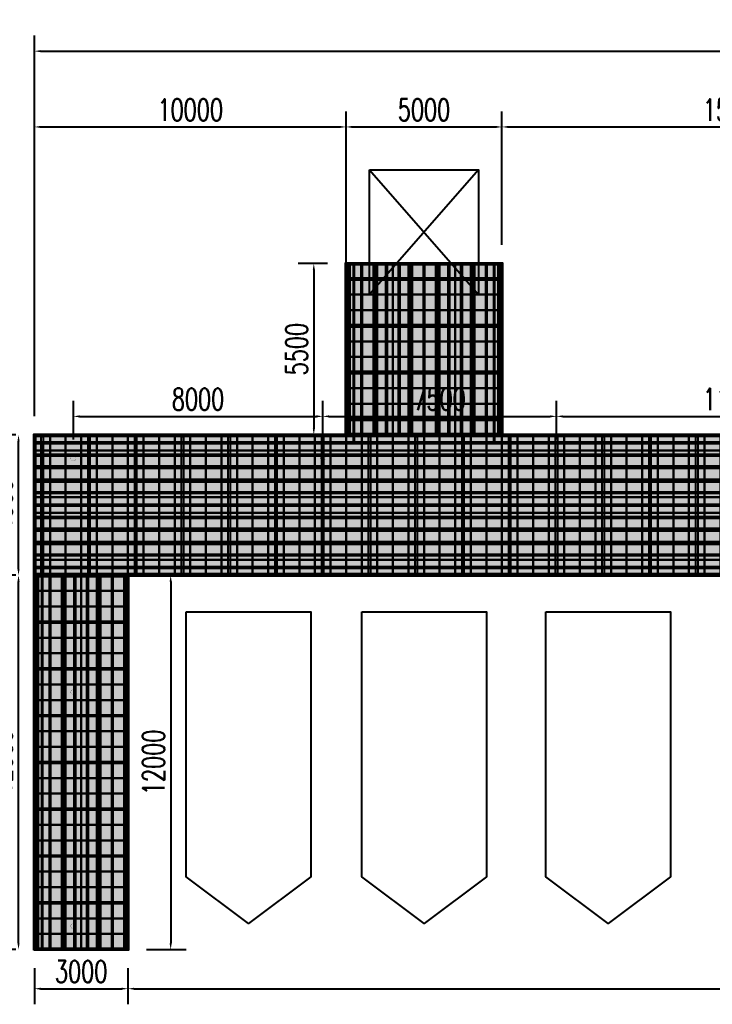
# Model space of a CAD drawing. Header units: millimetres. Extents: x -1442555 to -1309205, y 1400164 to 1531173.
# Drawn here: x -1397656 to -1375433, y 1400164 to 1431734 of the extents above; entities that cross this region are included whole.
import ezdxf

# ---------------------------------------------------------------- set-up
doc = ezdxf.new("R2010")
doc.units = ezdxf.units.MM
doc.header["$LTSCALE"] = 10
doc.layers.get('0').update_dxf_attribs({"linetype": 'CONTINUOUS'})
doc.layers.get('DEFPOINTS').update_dxf_attribs({"linetype": 'CONTINUOUS'})
for name, color, linetype in [('L-HELP_LINE辅助线1', 4, 'CONTINUOUS'), ('PUB_DIM', 3, 'CONTINUOUS'), ('W-_ANTICOLLISION防撞措施', 6, 'CONTINUOUS'), ('W-bridge approach引桥', 4, 'CONTINUOUS'), ('W-FLOAT_BOWL浮筒', 253, 'CONTINUOUS'), ('W-MOUNTING固定方式', 5, 'CONTINUOUS'), ('W-PLASTIC_RAILINGS塑木栏杆', 6, 'CONTINUOUS'), ('W-STEEL_FRAME钢架', 3, 'CONTINUOUS'), ('W-STEEL_KEEL钢龙骨', 5, 'CONTINUOUS'), ('W-WOOD_FLOOR木地板', 30, 'CONTINUOUS')]:
    doc.layers.add(name, color=color, linetype=linetype)
doc.styles.add('STANDARD_T3', font='simplex.shx', dxfattribs={"width": 0.7, "bigfont": 'gbcbig.shx'})
doc.dimstyles.new('W&&200', dxfattribs={"dimtxt": 700, "dimasz": 200, "dimexe": 500, "dimexo": 600, "dimgap": 200, "dimtad": 1, "dimdec": 0, "dimzin": 0, "dimdsep": 46, "dimtxsty": 'STANDARD_T3', "dimcen": 0.09, "dimclrd": 1, "dimclre": 1, "dimclrt": 7, "dimazin": 2, "dimtfac": 1, "dimtdec": 0, "dimtix": 1, "dimtmove": 2, "dimatfit": 3, "dimfxl": 100, "dimtolj": 1, "dimtzin": 0, "dimarcsym": 0})

# ---------------------------------------------------------------- blocks, each defined once
blk = doc.blocks.new('*U310')
at = {"layer": 'W-STEEL_FRAME钢架'}
blk.add_lwpolyline([(-1452, 30), (1452, 30), (1452, -30), (-1452, -30)], close=True, dxfattribs=at)
blk = doc.blocks.new('*U311')
at = {"layer": 'W-STEEL_FRAME钢架', "color": 0, "linetype": 'ByBlock', "lineweight": -2, "transparency": 16777216}
for p in [(0, 0), (0, -1500), (0, -3000), (0, -4500), (0, -6000), (0, -7500), (0, -9000)]:
    blk.add_blockref('*U310', p, dxfattribs=at)
blk = doc.blocks.new('*U312')
at = {"layer": 'W-STEEL_KEEL钢龙骨'}
blk.add_lwpolyline([(-20, 5952), (20, 5952), (20, -5952), (-20, -5952)], close=True, dxfattribs=at)
blk = doc.blocks.new('*U313')
at = {"layer": 'W-STEEL_KEEL钢龙骨', "color": 0, "linetype": 'ByBlock', "lineweight": -2, "transparency": 16777216}
for p in [(0, 0), (400, 0), (800, 0), (1200, 0), (1600, 0), (2000, 0), (2400, 0), (2800, 0)]:
    blk.add_blockref('*U312', p, dxfattribs=at)
blk = doc.blocks.new('*U322')
at = {"layer": 'W-STEEL_FRAME钢架'}
blk.add_lwpolyline([(-30, 2202), (30, 2202), (30, -2202), (-30, -2202)], close=True, dxfattribs=at)
blk = doc.blocks.new('*U323')
at = {"layer": 'W-STEEL_FRAME钢架', "color": 0, "linetype": 'ByBlock', "lineweight": -2, "transparency": 16777216}
for p in [(0, 0), (1500, 0), (3000, 0), (4500, 0), (6000, 0), (7500, 0), (9000, 0), (10500, 0), (12000, 0), (13500, 0), (15000, 0), (16500, 0), (18000, 0), (19500, 0), (21000, 0)]:
    blk.add_blockref('*U322', p, dxfattribs=at)
blk = doc.blocks.new('*U324')
at = {"layer": 'W-STEEL_KEEL钢龙骨'}
blk.add_lwpolyline([(-32702, 20), (-32702, -20), (32202, -20), (32202, 20)], close=True, dxfattribs=at)
blk = doc.blocks.new('*U325')
at = {"layer": 'W-STEEL_KEEL钢龙骨', "color": 0, "linetype": 'ByBlock', "lineweight": -2, "transparency": 16777216}
for p in [(0, 0), (0, -400), (0, -800), (0, -1200), (0, -1600), (0, -2000), (0, -2400), (0, -2800), (0, -3200), (0, -3600), (0, -4000)]:
    blk.add_blockref('*U324', p, dxfattribs=at)
blk = doc.blocks.new('*U336')
at = {"layer": 'W-FLOAT_BOWL浮筒'}
blk.add_lwpolyline([(-250, 250), (250, 250), (250, -250), (-250, -250)], close=True, dxfattribs=at)
blk = doc.blocks.new('*U337')
at = {"layer": 'W-FLOAT_BOWL浮筒', "color": 0, "linetype": 'ByBlock', "lineweight": -2, "transparency": 16777216}
for p in [(0, 11500), (500, 11500), (1000, 11500), (1500, 11500), (2000, 11500), (2500, 11500), (0, 11000), (500, 11000), (1000, 11000), (1500, 11000), (2000, 11000), (2500, 11000), (0, 10500), (500, 10500), (1000, 10500), (1500, 10500), (2000, 10500), (2500, 10500), (0, 10000), (500, 10000), (1000, 10000), (1500, 10000), (2000, 10000), (2500, 10000), (0, 9500), (500, 9500), (1000, 9500), (1500, 9500), (2000, 9500), (2500, 9500), (0, 9000), (500, 9000), (1000, 9000), (1500, 9000), (2000, 9000), (2500, 9000), (0, 8500), (500, 8500), (1000, 8500), (1500, 8500), (2000, 8500), (2500, 8500), (0, 8000), (500, 8000), (1000, 8000), (1500, 8000), (2000, 8000), (2500, 8000), (0, 7500), (500, 7500), (1000, 7500), (1500, 7500), (2000, 7500), (2500, 7500), (0, 7000), (500, 7000), (1000, 7000), (1500, 7000), (2000, 7000), (2500, 7000), (0, 6500), (500, 6500), (1000, 6500), (1500, 6500), (2000, 6500), (2500, 6500), (0, 6000), (500, 6000), (1000, 6000), (1500, 6000), (2000, 6000), (2500, 6000), (0, 5500), (500, 5500), (1000, 5500), (1500, 5500), (2000, 5500), (2500, 5500), (0, 5000), (500, 5000), (1000, 5000), (1500, 5000), (2000, 5000), (2500, 5000), (0, 4500), (500, 4500), (1000, 4500), (1500, 4500), (2000, 4500), (2500, 4500), (0, 4000), (500, 4000), (1000, 4000), (1500, 4000), (2000, 4000), (2500, 4000), (0, 3500), (500, 3500), (1000, 3500), (1500, 3500), (2000, 3500), (2500, 3500), (0, 3000), (500, 3000), (1000, 3000), (1500, 3000), (2000, 3000), (2500, 3000), (0, 2500), (500, 2500), (1000, 2500), (1500, 2500), (2000, 2500), (2500, 2500), (0, 2000), (500, 2000), (1000, 2000), (1500, 2000), (2000, 2000), (2500, 2000), (0, 1500), (500, 1500), (1000, 1500), (1500, 1500), (2000, 1500), (2500, 1500), (0, 1000), (500, 1000), (1000, 1000), (1500, 1000), (2000, 1000), (2500, 1000), (0, 500), (500, 500), (1000, 500), (1500, 500), (2000, 500), (2500, 500), (0, 0), (500, 0), (1000, 0), (1500, 0), (2000, 0), (2500, 0)]:
    blk.add_blockref('*U336', p, dxfattribs=at)
blk = doc.blocks.new('*U326')
at = {"layer": 'W-FLOAT_BOWL浮筒'}
blk.add_lwpolyline([(-250, 250), (250, 250), (250, -250), (-250, -250)], close=True, dxfattribs=at)
blk = doc.blocks.new('*U327')
at = {"layer": 'W-FLOAT_BOWL浮筒', "color": 0, "linetype": 'ByBlock', "lineweight": -2, "transparency": 16777216}
for p in [(0, 5000), (500, 5000), (1000, 5000), (1500, 5000), (2000, 5000), (2500, 5000), (3000, 5000), (3500, 5000), (4000, 5000), (4500, 5000), (0, 4500), (500, 4500), (1000, 4500), (1500, 4500), (2000, 4500), (2500, 4500), (3000, 4500), (3500, 4500), (4000, 4500), (4500, 4500), (0, 4000), (500, 4000), (1000, 4000), (1500, 4000), (2000, 4000), (2500, 4000), (3000, 4000), (3500, 4000), (4000, 4000), (4500, 4000), (0, 3500), (500, 3500), (1000, 3500), (1500, 3500), (2000, 3500), (2500, 3500), (3000, 3500), (3500, 3500), (4000, 3500), (4500, 3500), (0, 3000), (500, 3000), (1000, 3000), (1500, 3000), (2000, 3000), (2500, 3000), (3000, 3000), (3500, 3000), (4000, 3000), (4500, 3000), (0, 2500), (500, 2500), (1000, 2500), (1500, 2500), (2000, 2500), (2500, 2500), (3000, 2500), (3500, 2500), (4000, 2500), (4500, 2500), (0, 2000), (500, 2000), (1000, 2000), (1500, 2000), (2000, 2000), (2500, 2000), (3000, 2000), (3500, 2000), (4000, 2000), (4500, 2000), (0, 1500), (500, 1500), (1000, 1500), (1500, 1500), (2000, 1500), (2500, 1500), (3000, 1500), (3500, 1500), (4000, 1500), (4500, 1500), (0, 1000), (500, 1000), (1000, 1000), (1500, 1000), (2000, 1000), (2500, 1000), (3000, 1000), (3500, 1000), (4000, 1000), (4500, 1000), (0, 500), (500, 500), (1000, 500), (1500, 500), (2000, 500), (2500, 500), (3000, 500), (3500, 500), (4000, 500), (4500, 500), (0, 0), (500, 0), (1000, 0), (1500, 0), (2000, 0), (2500, 0), (3000, 0), (3500, 0), (4000, 0), (4500, 0)]:
    blk.add_blockref('*U326', p, dxfattribs=at)
blk = doc.blocks.new('*U338')
at = {"layer": 'W-FLOAT_BOWL浮筒'}
blk.add_lwpolyline([(-250, 250), (250, 250), (250, -250), (-250, -250)], close=True, dxfattribs=at)
blk = doc.blocks.new('*U339')
at = {"layer": 'W-FLOAT_BOWL浮筒', "color": 0, "linetype": 'ByBlock', "lineweight": -2, "transparency": 16777216}
for p in [(0, 4000), (500, 4000), (1000, 4000), (1500, 4000), (2000, 4000), (2500, 4000), (3000, 4000), (3500, 4000), (4000, 4000), (4500, 4000), (5000, 4000), (5500, 4000), (6000, 4000), (6500, 4000), (7000, 4000), (7500, 4000), (8000, 4000), (8500, 4000), (9000, 4000), (9500, 4000), (10000, 4000), (10500, 4000), (11000, 4000), (11500, 4000), (12000, 4000), (12500, 4000), (13000, 4000), (13500, 4000), (14000, 4000), (14500, 4000), (15000, 4000), (15500, 4000), (16000, 4000), (16500, 4000), (17000, 4000), (17500, 4000), (18000, 4000), (18500, 4000), (0, 3500), (500, 3500), (1000, 3500), (1500, 3500), (2000, 3500), (2500, 3500), (3000, 3500), (3500, 3500), (4000, 3500), (4500, 3500), (5000, 3500), (5500, 3500), (6000, 3500), (6500, 3500), (7000, 3500), (7500, 3500), (8000, 3500), (8500, 3500), (9000, 3500), (9500, 3500), (10000, 3500), (10500, 3500), (11000, 3500), (11500, 3500), (12000, 3500), (12500, 3500), (13000, 3500), (13500, 3500), (14000, 3500), (14500, 3500), (15000, 3500), (15500, 3500), (16000, 3500), (16500, 3500), (17000, 3500), (17500, 3500), (18000, 3500), (18500, 3500), (0, 3000), (500, 3000), (1000, 3000), (1500, 3000), (2000, 3000), (2500, 3000), (3000, 3000), (3500, 3000), (4000, 3000), (4500, 3000), (5000, 3000), (5500, 3000), (6000, 3000), (6500, 3000), (7000, 3000), (7500, 3000), (8000, 3000), (8500, 3000), (9000, 3000), (9500, 3000), (10000, 3000), (10500, 3000), (11000, 3000), (11500, 3000), (12000, 3000), (12500, 3000), (13000, 3000), (13500, 3000), (14000, 3000), (14500, 3000), (15000, 3000), (15500, 3000), (16000, 3000), (16500, 3000), (17000, 3000), (17500, 3000), (18000, 3000), (18500, 3000), (0, 2500), (500, 2500), (1000, 2500), (1500, 2500), (2000, 2500), (2500, 2500), (3000, 2500), (3500, 2500), (4000, 2500), (4500, 2500), (5000, 2500), (5500, 2500), (6000, 2500), (6500, 2500), (7000, 2500), (7500, 2500), (8000, 2500), (8500, 2500), (9000, 2500), (9500, 2500), (10000, 2500), (10500, 2500), (11000, 2500), (11500, 2500), (12000, 2500), (12500, 2500), (13000, 2500), (13500, 2500), (14000, 2500), (14500, 2500), (15000, 2500), (15500, 2500), (16000, 2500), (16500, 2500), (17000, 2500), (17500, 2500), (18000, 2500), (18500, 2500), (0, 2000), (500, 2000), (1000, 2000), (1500, 2000), (2000, 2000), (2500, 2000), (3000, 2000), (3500, 2000), (4000, 2000), (4500, 2000), (5000, 2000), (5500, 2000), (6000, 2000), (6500, 2000), (7000, 2000), (7500, 2000), (8000, 2000), (8500, 2000), (9000, 2000), (9500, 2000), (10000, 2000), (10500, 2000), (11000, 2000), (11500, 2000), (12000, 2000), (12500, 2000), (13000, 2000), (13500, 2000), (14000, 2000), (14500, 2000), (15000, 2000), (15500, 2000), (16000, 2000), (16500, 2000), (17000, 2000), (17500, 2000), (18000, 2000), (18500, 2000), (0, 1500), (500, 1500), (1000, 1500), (1500, 1500), (2000, 1500), (2500, 1500), (3000, 1500), (3500, 1500), (4000, 1500), (4500, 1500), (5000, 1500), (5500, 1500), (6000, 1500), (6500, 1500), (7000, 1500), (7500, 1500), (8000, 1500), (8500, 1500), (9000, 1500), (9500, 1500), (10000, 1500), (10500, 1500), (11000, 1500), (11500, 1500), (12000, 1500), (12500, 1500), (13000, 1500), (13500, 1500), (14000, 1500), (14500, 1500), (15000, 1500), (15500, 1500), (16000, 1500), (16500, 1500), (17000, 1500), (17500, 1500), (18000, 1500), (18500, 1500), (0, 1000), (500, 1000), (1000, 1000), (1500, 1000), (2000, 1000), (2500, 1000), (3000, 1000), (3500, 1000), (4000, 1000), (4500, 1000), (5000, 1000), (5500, 1000), (6000, 1000), (6500, 1000), (7000, 1000), (7500, 1000), (8000, 1000), (8500, 1000), (9000, 1000), (9500, 1000), (10000, 1000), (10500, 1000), (11000, 1000), (11500, 1000), (12000, 1000), (12500, 1000), (13000, 1000), (13500, 1000), (14000, 1000), (14500, 1000), (15000, 1000), (15500, 1000), (16000, 1000), (16500, 1000), (17000, 1000), (17500, 1000), (18000, 1000), (18500, 1000), (0, 500), (500, 500), (1000, 500), (1500, 500), (2000, 500), (2500, 500), (3000, 500), (3500, 500), (4000, 500), (4500, 500), (5000, 500), (5500, 500), (6000, 500), (6500, 500), (7000, 500), (7500, 500), (8000, 500), (8500, 500), (9000, 500), (9500, 500), (10000, 500), (10500, 500), (11000, 500), (11500, 500), (12000, 500), (12500, 500), (13000, 500), (13500, 500), (14000, 500), (14500, 500), (15000, 500), (15500, 500), (16000, 500), (16500, 500), (17000, 500), (17500, 500), (18000, 500), (18500, 500), (0, 0), (500, 0), (1000, 0), (1500, 0), (2000, 0), (2500, 0), (3000, 0), (3500, 0), (4000, 0), (4500, 0), (5000, 0), (5500, 0), (6000, 0), (6500, 0), (7000, 0), (7500, 0), (8000, 0), (8500, 0), (9000, 0), (9500, 0), (10000, 0), (10500, 0), (11000, 0), (11500, 0), (12000, 0), (12500, 0), (13000, 0), (13500, 0), (14000, 0), (14500, 0), (15000, 0), (15500, 0), (16000, 0), (16500, 0), (17000, 0), (17500, 0), (18000, 0), (18500, 0)]:
    blk.add_blockref('*U338', p, dxfattribs=at)
blk = doc.blocks.new('*U330')
at = {"layer": 'W-FLOAT_BOWL浮筒'}
blk.add_lwpolyline([(-250, 250), (250, 250), (250, -250), (-250, -250)], close=True, dxfattribs=at)
blk = doc.blocks.new('*U331')
at = {"layer": 'W-FLOAT_BOWL浮筒', "color": 0, "linetype": 'ByBlock', "lineweight": -2, "transparency": 16777216}
for p in [(0, 4000), (500, 4000), (1000, 4000), (1500, 4000), (2000, 4000), (2500, 4000), (0, 3500), (500, 3500), (1000, 3500), (1500, 3500), (2000, 3500), (2500, 3500), (0, 3000), (500, 3000), (1000, 3000), (1500, 3000), (2000, 3000), (2500, 3000), (0, 2500), (500, 2500), (1000, 2500), (1500, 2500), (2000, 2500), (2500, 2500), (0, 2000), (500, 2000), (1000, 2000), (1500, 2000), (2000, 2000), (2500, 2000), (0, 1500), (500, 1500), (1000, 1500), (1500, 1500), (2000, 1500), (2500, 1500), (0, 1000), (500, 1000), (1000, 1000), (1500, 1000), (2000, 1000), (2500, 1000), (0, 500), (500, 500), (1000, 500), (1500, 500), (2000, 500), (2500, 500), (0, 0), (500, 0), (1000, 0), (1500, 0), (2000, 0), (2500, 0)]:
    blk.add_blockref('*U330', p, dxfattribs=at)
blk = doc.blocks.new('*U342')
at = {"layer": 'W-STEEL_FRAME钢架'}
blk.add_lwpolyline([(-2452, 30), (-2452, -30), (2452, -30), (2452, 30)], close=True, dxfattribs=at)
blk = doc.blocks.new('*U343')
at = {"layer": 'W-STEEL_FRAME钢架', "color": 0, "linetype": 'ByBlock', "lineweight": -2, "transparency": 16777216}
for p in [(0, 0), (0, -1500), (0, -3000), (0, -4500)]:
    blk.add_blockref('*U342', p, dxfattribs=at)
blk = doc.blocks.new('*U344')
at = {"layer": 'W-STEEL_KEEL钢龙骨'}
blk.add_lwpolyline([(-20, 2702), (20, 2702), (20, -2702), (-20, -2702)], close=True, dxfattribs=at)
blk = doc.blocks.new('*U345')
at = {"layer": 'W-STEEL_KEEL钢龙骨', "color": 0, "linetype": 'ByBlock', "lineweight": -2, "transparency": 16777216}
for p in [(0, 0), (400, 0), (800, 0), (1200, 0), (1600, 0), (2000, 0), (2400, 0), (2800, 0), (3200, 0), (3600, 0), (4000, 0), (4400, 0), (4800, 0)]:
    blk.add_blockref('*U344', p, dxfattribs=at)
blk = doc.blocks.new('*D362')
at = {"layer": 'DEFPOINTS', "color": 0, "transparency": 16777216}
for p in [(-1397183, 1418420), (-1399039, 1401920), (-1397183, 1401920)]:
    blk.add_point(p, dxfattribs=at)
at = {"layer": 'PUB_DIM', "color": 1, "lineweight": -2, "transparency": 16777216}
for p, q in [((-1397783, 1418420), (-1399539, 1418420)), ((-1399039, 1418220), (-1399039, 1402120)), ((-1397783, 1401920), (-1399539, 1401920))]:
    blk.add_line(p, q, dxfattribs=at)
at = {"layer": 'PUB_DIM', "color": 1, "transparency": 16777216}
for points in [[(-1399073, 1418220), (-1399006, 1418220), (-1399039, 1418420)], [(-1399073, 1402120), (-1399006, 1402120), (-1399039, 1401920)]]:
    blk.add_solid(points, dxfattribs=at)
at = {"layer": 'PUB_DIM', "color": 7, "transparency": 16777216, "insert": (-1399589, 1410170), "char_height": 700, "attachment_point": 5, "rotation": 90, "style": 'STANDARD_T3'}
blk.add_mtext('\\A1;16500', dxfattribs=at)
blk = doc.blocks.new('*D363')
at = {"layer": 'DEFPOINTS', "color": 0, "transparency": 16777216}
for p in [(-1397183, 1401920), (-1394183, 1401920), (-1394183, 1400664)]:
    blk.add_point(p, dxfattribs=at)
at = {"layer": 'PUB_DIM', "color": 1, "lineweight": -2, "transparency": 16777216}
for p, q in [((-1397183, 1401320), (-1397183, 1400164)), ((-1394183, 1401320), (-1394183, 1400164)), ((-1396983, 1400664), (-1394383, 1400664))]:
    blk.add_line(p, q, dxfattribs=at)
at = {"layer": 'PUB_DIM', "color": 1, "transparency": 16777216}
for points in [[(-1396983, 1400697), (-1396983, 1400631), (-1397183, 1400664)], [(-1394383, 1400697), (-1394383, 1400631), (-1394183, 1400664)]]:
    blk.add_solid(points, dxfattribs=at)
at = {"layer": 'PUB_DIM', "color": 7, "transparency": 16777216, "insert": (-1395683, 1401214), "char_height": 700, "attachment_point": 5, "style": 'STANDARD_T3'}
blk.add_mtext('\\A1;3000', dxfattribs=at)
blk = doc.blocks.new('*D364')
at = {"layer": 'DEFPOINTS', "color": 0, "transparency": 16777216}
for p in [(-1387183, 1428295), (-1397183, 1418420), (-1387183, 1418420)]:
    blk.add_point(p, dxfattribs=at)
at = {"layer": 'PUB_DIM', "color": 1, "lineweight": -2, "transparency": 16777216}
for p, q in [((-1397183, 1419020), (-1397183, 1428795)), ((-1387183, 1419020), (-1387183, 1428795)), ((-1396983, 1428295), (-1387383, 1428295))]:
    blk.add_line(p, q, dxfattribs=at)
at = {"layer": 'PUB_DIM', "color": 1, "transparency": 16777216}
for points in [[(-1396983, 1428328), (-1396983, 1428262), (-1397183, 1428295)], [(-1387383, 1428328), (-1387383, 1428262), (-1387183, 1428295)]]:
    blk.add_solid(points, dxfattribs=at)
at = {"layer": 'PUB_DIM', "color": 7, "transparency": 16777216, "insert": (-1392183, 1428845), "char_height": 700, "attachment_point": 5, "style": 'STANDARD_T3'}
blk.add_mtext('\\A1;10000', dxfattribs=at)
blk = doc.blocks.new('*D365')
at = {"layer": 'DEFPOINTS', "color": 0, "transparency": 16777216}
for p in [(-1382183, 1428295), (-1382183, 1423920), (-1387183, 1418420)]:
    blk.add_point(p, dxfattribs=at)
at = {"layer": 'PUB_DIM', "color": 1, "lineweight": -2, "transparency": 16777216}
for p, q in [((-1387183, 1419020), (-1387183, 1428795)), ((-1382183, 1424520), (-1382183, 1428795)), ((-1386983, 1428295), (-1382383, 1428295))]:
    blk.add_line(p, q, dxfattribs=at)
at = {"layer": 'PUB_DIM', "color": 1, "transparency": 16777216}
for points in [[(-1386983, 1428328), (-1386983, 1428262), (-1387183, 1428295)], [(-1382383, 1428328), (-1382383, 1428262), (-1382183, 1428295)]]:
    blk.add_solid(points, dxfattribs=at)
at = {"layer": 'PUB_DIM', "color": 7, "transparency": 16777216, "insert": (-1384683, 1428845), "char_height": 700, "attachment_point": 5, "style": 'STANDARD_T3'}
blk.add_mtext('\\A1;5000', dxfattribs=at)
blk = doc.blocks.new('*D366')
at = {"layer": 'DEFPOINTS', "color": 0, "transparency": 16777216}
for p in [(-1367183, 1428295), (-1382183, 1423920), (-1367183, 1423920)]:
    blk.add_point(p, dxfattribs=at)
at = {"layer": 'PUB_DIM', "color": 1, "lineweight": -2, "transparency": 16777216}
for p, q in [((-1382183, 1424520), (-1382183, 1428795)), ((-1367183, 1424520), (-1367183, 1428795)), ((-1381983, 1428295), (-1367383, 1428295))]:
    blk.add_line(p, q, dxfattribs=at)
at = {"layer": 'PUB_DIM', "color": 1, "transparency": 16777216}
for points in [[(-1381983, 1428328), (-1381983, 1428262), (-1382183, 1428295)], [(-1367383, 1428328), (-1367383, 1428262), (-1367183, 1428295)]]:
    blk.add_solid(points, dxfattribs=at)
at = {"layer": 'PUB_DIM', "color": 7, "transparency": 16777216, "insert": (-1374683, 1428845), "char_height": 700, "attachment_point": 5, "style": 'STANDARD_T3'}
blk.add_mtext('\\A1;15000', dxfattribs=at)
blk = doc.blocks.new('*D371')
at = {"layer": 'DEFPOINTS', "color": 0, "transparency": 16777216}
for p in [(-1394183, 1401920), (-1335183, 1401920), (-1335183, 1400664)]:
    blk.add_point(p, dxfattribs=at)
at = {"layer": 'PUB_DIM', "color": 1, "lineweight": -2, "transparency": 16777216}
for p, q in [((-1394183, 1401320), (-1394183, 1400164)), ((-1335183, 1401320), (-1335183, 1400164)), ((-1393983, 1400664), (-1335383, 1400664))]:
    blk.add_line(p, q, dxfattribs=at)
at = {"layer": 'PUB_DIM', "color": 1, "transparency": 16777216}
for points in [[(-1393983, 1400697), (-1393983, 1400631), (-1394183, 1400664)], [(-1335383, 1400697), (-1335383, 1400631), (-1335183, 1400664)]]:
    blk.add_solid(points, dxfattribs=at)
at = {"layer": 'PUB_DIM', "color": 7, "transparency": 16777216, "insert": (-1364683, 1401214), "char_height": 700, "attachment_point": 5, "style": 'STANDARD_T3'}
blk.add_mtext('\\A1;59000', dxfattribs=at)
blk = doc.blocks.new('*D373')
at = {"layer": 'DEFPOINTS', "color": 0, "transparency": 16777216}
for p in [(-1332183, 1430725), (-1397183, 1418420), (-1332183, 1418420)]:
    blk.add_point(p, dxfattribs=at)
at = {"layer": 'PUB_DIM', "color": 1, "lineweight": -2, "transparency": 16777216}
for p, q in [((-1397183, 1419020), (-1397183, 1431225)), ((-1332183, 1419020), (-1332183, 1431225)), ((-1396983, 1430725), (-1332383, 1430725))]:
    blk.add_line(p, q, dxfattribs=at)
at = {"layer": 'PUB_DIM', "color": 1, "transparency": 16777216}
for points in [[(-1396983, 1430758), (-1396983, 1430691), (-1397183, 1430725)], [(-1332383, 1430758), (-1332383, 1430691), (-1332183, 1430725)]]:
    blk.add_solid(points, dxfattribs=at)
at = {"layer": 'PUB_DIM', "color": 7, "transparency": 16777216, "insert": (-1364683, 1431275), "char_height": 700, "attachment_point": 5, "style": 'STANDARD_T3'}
blk.add_mtext('\\A1;65000', dxfattribs=at)
blk = doc.blocks.new('*D374')
at = {"layer": 'DEFPOINTS', "color": 0, "transparency": 16777216}
for p in [(-1387183, 1423920), (-1388219, 1418420), (-1387183, 1418420)]:
    blk.add_point(p, dxfattribs=at)
at = {"layer": 'PUB_DIM', "color": 1, "lineweight": -2, "transparency": 16777216}
for p, q in [((-1387783, 1423920), (-1388719, 1423920)), ((-1388219, 1423720), (-1388219, 1418620)), ((-1387783, 1418420), (-1388719, 1418420))]:
    blk.add_line(p, q, dxfattribs=at)
at = {"layer": 'PUB_DIM', "color": 1, "transparency": 16777216}
for points in [[(-1388252, 1423720), (-1388186, 1423720), (-1388219, 1423920)], [(-1388252, 1418620), (-1388186, 1418620), (-1388219, 1418420)]]:
    blk.add_solid(points, dxfattribs=at)
at = {"layer": 'PUB_DIM', "color": 7, "transparency": 16777216, "insert": (-1388769, 1421170), "char_height": 700, "attachment_point": 5, "rotation": 90, "style": 'STANDARD_T3'}
blk.add_mtext('\\A1;5500', dxfattribs=at)
blk = doc.blocks.new('*D375')
at = {"layer": 'DEFPOINTS', "color": 0, "transparency": 16777216}
for p in [(-1394183, 1413920), (-1394183, 1401920), (-1392811, 1401920)]:
    blk.add_point(p, dxfattribs=at)
at = {"layer": 'PUB_DIM', "color": 1, "lineweight": -2, "transparency": 16777216}
for p, q in [((-1393583, 1413920), (-1392311, 1413920)), ((-1392811, 1413720), (-1392811, 1402120)), ((-1393583, 1401920), (-1392311, 1401920))]:
    blk.add_line(p, q, dxfattribs=at)
at = {"layer": 'PUB_DIM', "color": 1, "transparency": 16777216}
for points in [[(-1392845, 1413720), (-1392778, 1413720), (-1392811, 1413920)], [(-1392845, 1402120), (-1392778, 1402120), (-1392811, 1401920)]]:
    blk.add_solid(points, dxfattribs=at)
at = {"layer": 'PUB_DIM', "color": 7, "transparency": 16777216, "insert": (-1393361, 1407920), "char_height": 700, "attachment_point": 5, "rotation": 90, "style": 'STANDARD_T3'}
blk.add_mtext('\\A1;12000', dxfattribs=at)
blk = doc.blocks.new('*D492')
at = {"color": 1, "lineweight": -2, "transparency": 16777216}
for p, q in [((-1397783, 1413920), (-1398192, 1413920)), ((-1397692, 1402120), (-1397692, 1413720)), ((-1397783, 1401920), (-1398192, 1401920))]:
    blk.add_line(p, q, dxfattribs=at)
at = {"color": 1, "transparency": 16777216}
for points in [[(-1397726, 1413720), (-1397659, 1413720), (-1397692, 1413920)], [(-1397726, 1402120), (-1397659, 1402120), (-1397692, 1401920)]]:
    blk.add_solid(points, dxfattribs=at)
at = {"layer": 'DEFPOINTS', "color": 0, "transparency": 16777216}
for p in [(-1397692, 1413920), (-1397183, 1413920), (-1397183, 1401920)]:
    blk.add_point(p, dxfattribs=at)
at = {"color": 7, "transparency": 16777216, "insert": (-1398242, 1407920), "char_height": 700, "attachment_point": 5, "rotation": 90, "style": 'STANDARD_T3'}
blk.add_mtext('\\A1;12000', dxfattribs=at)
blk = doc.blocks.new('*D493')
at = {"color": 1, "lineweight": -2, "transparency": 16777216}
for p, q in [((-1397783, 1418420), (-1398192, 1418420)), ((-1397692, 1414120), (-1397692, 1418220)), ((-1397783, 1413920), (-1398192, 1413920))]:
    blk.add_line(p, q, dxfattribs=at)
at = {"color": 1, "transparency": 16777216}
for points in [[(-1397726, 1418220), (-1397659, 1418220), (-1397692, 1418420)], [(-1397726, 1414120), (-1397659, 1414120), (-1397692, 1413920)]]:
    blk.add_solid(points, dxfattribs=at)
at = {"layer": 'DEFPOINTS', "color": 0, "transparency": 16777216}
for p in [(-1397692, 1418420), (-1397183, 1418420), (-1397183, 1413920)]:
    blk.add_point(p, dxfattribs=at)
at = {"color": 7, "transparency": 16777216, "insert": (-1398242, 1416170), "char_height": 700, "attachment_point": 5, "rotation": 90, "style": 'STANDARD_T3'}
blk.add_mtext('\\A1;4500', dxfattribs=at)
blk = doc.blocks.new('*D664')
at = {"color": 1, "lineweight": -2, "transparency": 16777216}
for p, q in [((-1395933, 1418270), (-1395933, 1419515)), ((-1387933, 1418270), (-1387933, 1419515)), ((-1395733, 1419015), (-1388133, 1419015))]:
    blk.add_line(p, q, dxfattribs=at)
at = {"color": 1, "transparency": 16777216}
for points in [[(-1395733, 1419049), (-1395733, 1418982), (-1395933, 1419015)], [(-1388133, 1419049), (-1388133, 1418982), (-1387933, 1419015)]]:
    blk.add_solid(points, dxfattribs=at)
at = {"layer": 'DEFPOINTS', "color": 0, "transparency": 16777216}
for p in [(-1387933, 1419015), (-1395933, 1417670), (-1387933, 1417670)]:
    blk.add_point(p, dxfattribs=at)
at = {"color": 7, "transparency": 16777216, "insert": (-1391933, 1419565), "char_height": 700, "attachment_point": 5, "style": 'STANDARD_T3'}
blk.add_mtext('\\A1;8000', dxfattribs=at)
blk = doc.blocks.new('*D665')
at = {"color": 1, "lineweight": -2, "transparency": 16777216}
for p, q in [((-1387933, 1418270), (-1387933, 1419515)), ((-1380433, 1418270), (-1380433, 1419515)), ((-1387733, 1419015), (-1380633, 1419015))]:
    blk.add_line(p, q, dxfattribs=at)
at = {"color": 1, "transparency": 16777216}
for points in [[(-1387733, 1419049), (-1387733, 1418982), (-1387933, 1419015)], [(-1380633, 1419049), (-1380633, 1418982), (-1380433, 1419015)]]:
    blk.add_solid(points, dxfattribs=at)
at = {"layer": 'DEFPOINTS', "color": 0, "transparency": 16777216}
for p in [(-1380433, 1419015), (-1387933, 1417670), (-1380433, 1417670)]:
    blk.add_point(p, dxfattribs=at)
at = {"color": 7, "transparency": 16777216, "insert": (-1384183, 1419565), "char_height": 700, "attachment_point": 5, "style": 'STANDARD_T3'}
blk.add_mtext('\\A1;7500', dxfattribs=at)
blk = doc.blocks.new('*D666')
at = {"color": 1, "lineweight": -2, "transparency": 16777216}
for p, q in [((-1380433, 1418270), (-1380433, 1419515)), ((-1368933, 1418270), (-1368933, 1419515)), ((-1380233, 1419015), (-1369133, 1419015))]:
    blk.add_line(p, q, dxfattribs=at)
at = {"color": 1, "transparency": 16777216}
for points in [[(-1380233, 1419049), (-1380233, 1418982), (-1380433, 1419015)], [(-1369133, 1419049), (-1369133, 1418982), (-1368933, 1419015)]]:
    blk.add_solid(points, dxfattribs=at)
at = {"layer": 'DEFPOINTS', "color": 0, "transparency": 16777216}
for p in [(-1368933, 1419015), (-1380433, 1417670), (-1368933, 1417670)]:
    blk.add_point(p, dxfattribs=at)
at = {"color": 7, "transparency": 16777216, "insert": (-1374683, 1419565), "char_height": 700, "attachment_point": 5, "style": 'STANDARD_T3'}
blk.add_mtext('\\A1;11500', dxfattribs=at)

msp = doc.modelspace()

# ---------------------------------------------------------------- hatches: boundary and pattern name
at = {"layer": 'W-WOOD_FLOOR木地板'}
h = msp.add_hatch(dxfattribs=at)
h.set_pattern_fill('木地板', color=256, scale=150)
h.set_pattern_definition([(270, (-3011485.2, -1010797.8), (1575, -3e-13), [150, -150]), (270, (-3010322.7, -1010647.8), (1575, -3e-13), [150, -150]), (0, (-3011878.98, -1010797.8), (0, 150), [])])
h.paths.add_polyline_path([(-1397182.6, 1401919.6), (-1397182.6, 1418419.6), (-1387182.6, 1418419.6), (-1387182.6, 1423919.6), (-1382182.6, 1423919.6), (-1382182.6, 1418419.6), (-1367182.6, 1418419.6), (-1367182.6, 1423919.6), (-1362182.6, 1423919.6), (-1362182.6, 1418419.6), (-1347182.6, 1418419.6), (-1347182.6, 1423919.6), (-1342182.6, 1423919.6), (-1342182.6, 1418419.6), (-1332182.6, 1418419.6), (-1332182.6, 1401919.6), (-1335182.6, 1401919.6), (-1335182.6, 1413919.6), (-1394182.6, 1413919.6), (-1394182.6, 1401919.6)])

# ---------------------------------------------------------------- linework, layer by layer
for points in [[(-1387182.6, 1423919.6), (-1382182.6, 1423919.6), (-1382182.6, 1418419.6), (-1387182.6, 1418419.6)], [(-1397182.6, 1413919.6), (-1397182.6, 1418419.6), (-1332182.6, 1418419.6), (-1332182.6, 1413919.6)]]:
    msp.add_lwpolyline(points, close=True)
at = {"color": 7, "true_color": 0xffffff}
msp.add_lwpolyline([(-1394182.6, 1401919.6), (-1397182.6, 1401919.6), (-1397182.6, 1413919.6), (-1394182.6, 1413919.6)], close=True, dxfattribs=at)
at = {"layer": 'L-HELP_LINE辅助线1', "color": 7, "true_color": 0xffffff}
for points in [[(-1392311.5, 1412753.1), (-1388311.5, 1412753.1), (-1388311.5, 1404253.1), (-1390311.5, 1402753.1), (-1392311.5, 1404253.1)], [(-1386682.6, 1412753.1), (-1382682.6, 1412753.1), (-1382682.6, 1404253.1), (-1384682.6, 1402753.1), (-1386682.6, 1404253.1)], [(-1380773.2, 1412753.1), (-1376773.2, 1412753.1), (-1376773.2, 1404253.1), (-1378773.2, 1402753.1), (-1380773.2, 1404253.1)]]:
    msp.add_lwpolyline(points, close=True, dxfattribs=at)
at = {"layer": 'W-_ANTICOLLISION防撞措施', "lineweight": 30, "const_width": 30}
msp.add_lwpolyline([(-1397182.6, 1401919.6), (-1394182.6, 1401919.6), (-1394182.6, 1413919.6), (-1335182.6, 1413919.6), (-1335182.6, 1401919.6), (-1332182.6, 1401919.6)], dxfattribs=at)
at = {"layer": 'W-bridge approach引桥'}
msp.add_lwpolyline([(-1386432.6, 1426919.6), (-1382932.6, 1426919.6), (-1382932.6, 1422919.6), (-1386432.6, 1422919.6)], close=True, dxfattribs=at)
for points in [[(-1386432.6, 1426919.6), (-1382932.6, 1422919.6)], [(-1382932.6, 1426919.6), (-1386432.6, 1422919.6)]]:
    msp.add_lwpolyline(points, dxfattribs=at)
at = {"layer": 'W-MOUNTING固定方式', "const_width": 4}
for points in [[(-1395850.1, 1417669.6, 1), (-1396015.1, 1417669.6, 1)], [(-1387850.1, 1417669.6, 1), (-1388015.1, 1417669.6, 1)], [(-1380350.1, 1417669.6, 1), (-1380515.1, 1417669.6, 1)], [(-1395850.1, 1410169.6, 1), (-1396015.1, 1410169.6, 1)], [(-1395850.1, 1402669.6, 1), (-1396015.1, 1402669.6, 1)]]:
    msp.add_lwpolyline(points, format="xyb", close=True, dxfattribs=at)
at = {"layer": 'W-PLASTIC_RAILINGS塑木栏杆', "lineweight": 30, "const_width": 100}
for points in [[(-1396932.6, 1401919.6), (-1396932.6, 1418169.6), (-1386932.6, 1418169.6), (-1386932.6, 1423919.6)], [(-1382432.6, 1423919.6), (-1382432.6, 1418169.6), (-1366932.6, 1418169.6), (-1366932.6, 1423919.6)]]:
    msp.add_lwpolyline(points, dxfattribs=at)
at = {"layer": 'W-STEEL_FRAME钢架'}
for points in [[(-1387182.6, 1423919.6), (-1387134.6, 1423871.6), (-1387134.6, 1418467.6), (-1387182.6, 1418419.6)], [(-1387182.6, 1423919.6), (-1382182.6, 1423919.6), (-1382230.6, 1423871.6), (-1387134.6, 1423871.6)], [(-1382182.6, 1423919.6), (-1382182.6, 1418419.6), (-1382230.6, 1418467.6), (-1382230.6, 1423871.6)], [(-1387182.6, 1418419.6), (-1387134.6, 1418467.6), (-1382230.6, 1418467.6), (-1382182.6, 1418419.6)], [(-1397182.6, 1418419.6), (-1397182.6, 1413919.6), (-1397134.6, 1413967.6), (-1397134.6, 1418371.6)], [(-1397182.6, 1418419.6), (-1332182.6, 1418419.6), (-1332230.6, 1418371.6), (-1397134.6, 1418371.6)], [(-1397182.6, 1413919.6), (-1332182.6, 1413919.6), (-1332230.6, 1413967.6), (-1397134.6, 1413967.6)], [(-1397182.6, 1413919.6), (-1394182.6, 1413919.6), (-1394230.6, 1413871.6), (-1397134.6, 1413871.6)]]:
    msp.add_lwpolyline(points, close=True, dxfattribs=at)
for points in [[(-1397182.6, 1401919.6), (-1397182.6, 1413919.6), (-1397134.6, 1413871.6), (-1397134.6, 1401967.6), (-1397182.6, 1401919.6)], [(-1394182.6, 1401919.6), (-1394182.6, 1413919.6), (-1394230.6, 1413871.6), (-1394230.6, 1401967.6), (-1394182.6, 1401919.6)], [(-1394182.6, 1401919.6), (-1397182.6, 1401919.6), (-1397134.6, 1401967.6), (-1394230.6, 1401967.6), (-1394182.6, 1401919.6)]]:
    msp.add_lwpolyline(points, dxfattribs=at)
at = {"layer": 'W-WOOD_FLOOR木地板'}
for points in [[(-1397205.6, 1401896.6), (-1397205.6, 1418442.6), (-1387205.6, 1418442.6), (-1387205.6, 1423942.6), (-1382159.6, 1423942.6), (-1382159.6, 1418442.6), (-1367205.6, 1418442.6), (-1367205.6, 1423942.6), (-1362159.6, 1423942.6), (-1362159.6, 1418442.6), (-1347205.6, 1418442.6), (-1347205.6, 1423942.6), (-1342159.6, 1423942.6), (-1342159.6, 1418442.6), (-1332159.6, 1418442.6), (-1332159.6, 1401896.6), (-1335205.6, 1401896.6), (-1335205.6, 1413896.6), (-1394159.6, 1413896.6), (-1394159.6, 1401896.6)], [(-1397182.6, 1401919.6), (-1397182.6, 1418419.6), (-1387182.6, 1418419.6), (-1387182.6, 1423919.6), (-1382182.6, 1423919.6), (-1382182.6, 1418419.6), (-1367182.6, 1418419.6), (-1367182.6, 1423919.6), (-1362182.6, 1423919.6), (-1362182.6, 1418419.6), (-1347182.6, 1418419.6), (-1347182.6, 1423919.6), (-1342182.6, 1423919.6), (-1342182.6, 1418419.6), (-1332182.6, 1418419.6), (-1332182.6, 1401919.6), (-1335182.6, 1401919.6), (-1335182.6, 1413919.6), (-1394182.6, 1413919.6), (-1394182.6, 1401919.6)]]:
    msp.add_lwpolyline(points, close=True, dxfattribs=at)

# ---------------------------------------------------------------- block references
at = {"layer": 'W-FLOAT_BOWL浮筒'}
for name, p in [('*U327', (-1386932.6, 1418669.6)), ('*U331', (-1396932.6, 1414169.6)), ('*U339', (-1393932.6, 1414169.6)), ('*U337', (-1396932.6, 1402169.6))]:
    msp.add_blockref(name, p, dxfattribs=at)
at = {"layer": 'W-STEEL_FRAME钢架'}
for name, p in [('*U343', (-1384682.6, 1423419.6)), ('*U323', (-1396932.6, 1416169.6)), ('*U311', (-1395682.5, 1412419.6))]:
    msp.add_blockref(name, p, dxfattribs=at)
at = {"layer": 'W-STEEL_KEEL钢龙骨'}
for name, p in [('*U345', (-1387082.6, 1421169.6)), ('*U325', (-1364432.6, 1418169.6)), ('*U313', (-1397082.6, 1407919.6))]:
    msp.add_blockref(name, p, dxfattribs=at)

# ---------------------------------------------------------------- dimensions: what is measured, and where the dimension line sits
for base, p1, p2, picture, middle in [((-1387932.6, 1419015.4), (-1395932.6, 1417669.6), (-1387932.6, 1417669.6), '*D664', (-1391932.6, 1419565.4)), ((-1380432.6, 1419015.4), (-1387932.6, 1417669.6), (-1380432.6, 1417669.6), '*D665', (-1384182.6, 1419565.4)), ((-1368932.6, 1419015.4), (-1380432.6, 1417669.6), (-1368932.6, 1417669.6), '*D666', (-1374682.6, 1419565.4))]:
    dim = msp.add_linear_dim(base=base, p1=p1, p2=p2, dimstyle='W&&200')
    dim.commit()
    dim.dimension.update_dxf_attribs({"geometry": picture, "text_midpoint": middle})
for base, p1, p2, picture, middle in [((-1397692.4, 1418419.6), (-1397182.6, 1413919.6), (-1397182.6, 1418419.6), '*D493', (-1398242.4, 1416169.6)), ((-1397692.4, 1413919.6), (-1397182.6, 1401919.6), (-1397182.6, 1413919.6), '*D492', (-1398242.4, 1407919.6))]:
    dim = msp.add_linear_dim(base=base, p1=p1, p2=p2, angle=90, dimstyle='W&&200')
    dim.commit()
    dim.dimension.update_dxf_attribs({"geometry": picture, "text_midpoint": middle})
at = {"layer": 'PUB_DIM'}
for p1, p2, distance, picture, middle in [((-1397182.6, 1418419.6), (-1332182.6, 1418419.6), 12305, '*D373', (-1364682.6, 1431274.6)), ((-1387182.6, 1423919.6), (-1387182.6, 1418419.6), -1036.3, '*D374', (-1388768.9, 1421169.6)), ((-1394182.6, 1413919.6), (-1394182.6, 1401919.6), 1371.1, '*D375', (-1393361.5, 1407919.6))]:
    dim = msp.add_aligned_dim(p1=p1, p2=p2, distance=distance, dimstyle='W&&200', dxfattribs=at)
    dim.commit()
    dim.dimension.update_dxf_attribs({"geometry": picture, "text_midpoint": middle})
for base, p1, p2, picture, middle in [((-1387182.6, 1428295), (-1397182.6, 1418419.6), (-1387182.6, 1418419.6), '*D364', (-1392182.6, 1428845)), ((-1382182.6, 1428295), (-1387182.6, 1418419.6), (-1382182.6, 1423919.6), '*D365', (-1384682.6, 1428845)), ((-1367182.6, 1428295), (-1382182.6, 1423919.6), (-1367182.6, 1423919.6), '*D366', (-1374682.6, 1428845)), ((-1394182.6, 1400664), (-1397182.6, 1401919.6), (-1394182.6, 1401919.6), '*D363', (-1395682.6, 1401214)), ((-1335182.6, 1400664), (-1394182.6, 1401919.6), (-1335182.6, 1401919.6), '*D371', (-1364682.6, 1401214))]:
    dim = msp.add_linear_dim(base=base, p1=p1, p2=p2, dimstyle='W&&200', dxfattribs=at)
    dim.commit()
    dim.dimension.update_dxf_attribs({"geometry": picture, "text_midpoint": middle})
dim = msp.add_linear_dim(base=(-1399039.2, 1401919.6), p1=(-1397182.6, 1418419.6), p2=(-1397182.6, 1401919.6), angle=90, dimstyle='W&&200', dxfattribs=at)
dim.commit()
dim.dimension.update_dxf_attribs({"geometry": '*D362', "text_midpoint": (-1399589.2, 1410169.6)})

doc.saveas('drawing.dxf')
